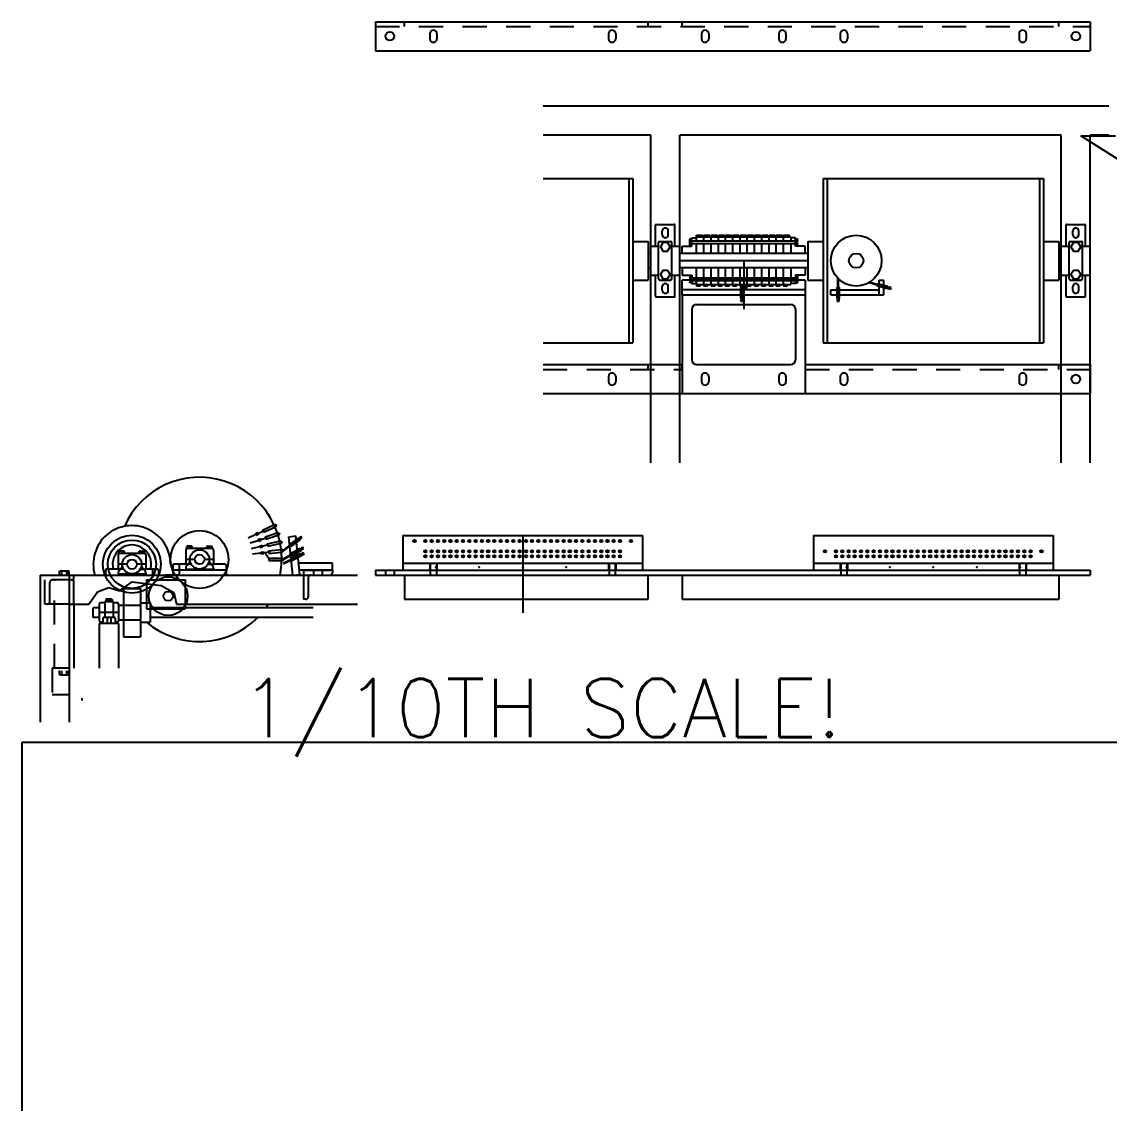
# Model space of a CAD drawing. Extents: x 0 to 33, y 0 to 24.7.
# Drawn here: x 0 to 5.61, y 19.14 to 24.72 of the extents above; entities that cross this region are included whole.
import ezdxf

# ---------------------------------------------------------------- set-up
doc = ezdxf.new("R2010")
doc.units = 0
doc.header["$MEASUREMENT"] = 0
for name, pattern in [('HIDDEN', [0.375, 0.25, -0.125]), ('HIDDEN2', [0.1875, 0.125, -0.0625]), ('PHANTOM2', [1.25, 0.625, -0.125, 0.125, -0.125, 0.125, -0.125])]:
    doc.linetypes.add(name, pattern=pattern)
doc.layers.get('0').update_dxf_attribs({"linetype": 'CONTINUOUS'})
doc.layers.get('DEFPOINTS').update_dxf_attribs({"linetype": 'CONTINUOUS'})
for name, color, linetype in [('BORDER', 5, 'CONTINUOUS'), ('DIM', 1, 'CONTINUOUS'), ('HATCH', 2, 'CONTINUOUS'), ('HIDDEN', 6, 'HIDDEN'), ('HIDDEN2', 6, 'HIDDEN2'), ('NFHIDDEN', 6, 'HIDDEN2'), ('NFSECTION', 6, 'PHANTOM2'), ('OBJECT', 3, 'CONTINUOUS'), ('TEXT', 1, 'CONTINUOUS')]:
    doc.layers.add(name, color=color, linetype=linetype)
doc.styles.add('SIMPLEX', font='SIMPLEX')
doc.dimstyles.get("Standard").update_dxf_attribs({"dimtxt": 0.1, "dimasz": 0.18, "dimexe": 0.18, "dimexo": 0.063, "dimgap": 0.1, "dimtad": 0, "dimtih": 1, "dimtoh": 1, "dimdec": 3, "dimzin": 0, "dimdsep": 46, "dimtxsty": 'SIMPLEX', "dimcen": 0.1, "dimclrd": 1, "dimclre": 1, "dimclrt": 1, "dimadec": 0, "dimazin": 0, "dimtfac": 0.8, "dimtdec": 3, "dimtofl": 0, "dimtmove": 2, "dimatfit": 3, "dimfxl": 1, "dimtolj": 1, "dimtzin": 0, "dimarcsym": 0})

# ---------------------------------------------------------------- blocks, each defined once
blk = doc.blocks.new('*D27')
at = {"color": 1, "linetype": 'ByBlock', "transparency": 16777216}
for p, q in [((6.7443, 24.3866), (5.4661, 25.1975)), ((5.4661, 25.1975), (5.6461, 25.1975)), ((6.9174, 24.1768), (6.9174, 24.3768)), ((6.8174, 24.2768), (7.0174, 24.2768))]:
    blk.add_line(p, q, dxfattribs=at)
blk.add_solid([(6.7604, 24.4119), (6.7282, 24.3612), (6.8963, 24.2901)], dxfattribs=at)
at = {"layer": 'DEFPOINTS', "color": 0, "linetype": 'ByBlock', "transparency": 16777216}
for p in [(6.8963, 24.2901), (6.9174, 24.2768)]:
    blk.add_point(p, dxfattribs=at)
at = {"color": 1, "linetype": 'ByBlock', "transparency": 16777216, "insert": (6.3033, 25.1975), "char_height": 0.1, "attachment_point": 5, "style": 'SIMPLEX'}
blk.add_mtext('\\A1;0.25 RAD, TYP', dxfattribs=at)

msp = doc.modelspace()

# ---------------------------------------------------------------- linework, layer by layer
at = {"layer": 'BORDER'}
for q in [(0, 0), (33, 21)]:
    msp.add_line((0, 21), q, dxfattribs=at)
at = {"layer": 'DIM'}
for p, q in [((4.0442, 23.3833), (3.4084, 23.3833)), ((3.4084, 23.3085), (3.4084, 23.3833)), ((4.0442, 23.3833), (4.0442, 23.3085)), ((4.4253, 23.3085), (4.4253, 23.3833)), ((4.4253, 23.3833), (4.4502, 23.3833)), ((4.4502, 23.3085), (4.4502, 23.3833)), ((4.0442, 23.3335), (3.4084, 23.3335)), ((3.4084, 23.3085), (4.0442, 23.3085)), ((4.176, 23.3335), (4.4253, 23.3335)), ((4.176, 23.3085), (4.176, 23.3335)), ((4.176, 23.3085), (4.4502, 23.3085)), ((1.2426, 22.0943), (1.3015, 22.1205)), ((1.3015, 22.1205), (1.302, 22.1194)), ((1.3017, 22.12), (1.3026, 22.118)), ((1.3121, 22.1222), (1.3021, 22.119)), ((1.3026, 22.118), (1.3054, 22.1116)), ((1.3149, 22.1159), (1.3059, 22.1106)), ((1.3119, 22.1227), (1.3151, 22.1154)), ((1.3121, 22.1222), (1.3149, 22.1159)), ((1.1683, 22.0544), (1.2086, 22.0723)), ((1.2069, 22.0763), (1.2205, 22.0823)), ((1.2069, 22.0763), (1.2103, 22.0684)), ((1.2103, 22.0684), (1.224, 22.0745)), ((1.2205, 22.0823), (1.224, 22.0745)), ((1.2223, 22.0784), (1.2537, 22.0924)), ((1.2426, 22.0943), (1.2477, 22.0829)), ((1.2477, 22.0829), (1.3065, 22.1091)), ((1.2567, 22.0595), (1.3179, 22.0794)), ((1.2567, 22.0595), (1.2605, 22.0477)), ((1.2605, 22.0477), (1.3218, 22.0676)), ((1.3054, 22.1116), (1.3063, 22.1097)), ((1.306, 22.1103), (1.3065, 22.1091)), ((1.3179, 22.0794), (1.3183, 22.0782)), ((1.3181, 22.0789), (1.3188, 22.0768)), ((1.3287, 22.08), (1.3184, 22.0778)), ((1.3188, 22.0768), (1.3209, 22.0702)), ((1.3209, 22.0702), (1.3216, 22.0681)), ((1.3308, 22.0734), (1.3213, 22.0692)), ((1.3214, 22.0688), (1.3218, 22.0676)), ((1.3285, 22.0805), (1.331, 22.0729)), ((1.3287, 22.08), (1.3308, 22.0734)), ((1.1786, 22.0276), (1.2205, 22.0412)), ((1.186, 21.9999), (1.2292, 22.009)), ((1.2192, 22.0453), (1.2334, 22.0499)), ((1.2192, 22.0453), (1.2219, 22.0372)), ((1.2219, 22.0372), (1.2361, 22.0418)), ((1.2283, 22.0132), (1.2429, 22.0163)), ((1.2283, 22.0132), (1.2301, 22.0048)), ((1.2301, 22.0048), (1.2447, 22.008)), ((1.2334, 22.0499), (1.2361, 22.0418)), ((1.2348, 22.0459), (1.2675, 22.0565)), ((1.2429, 22.0163), (1.2447, 22.008)), ((1.2438, 22.0122), (1.2775, 22.0193)), ((1.267, 22.0235), (1.33, 22.0369)), ((1.267, 22.0235), (1.2696, 22.0113)), ((1.2696, 22.0113), (1.3326, 22.0247)), ((1.33, 22.0369), (1.3303, 22.0356)), ((1.3301, 22.0363), (1.3306, 22.0342)), ((1.3407, 22.0363), (1.3304, 22.0352)), ((1.3306, 22.0342), (1.332, 22.0273)), ((1.332, 22.0273), (1.3325, 22.0252)), ((1.3422, 22.0295), (1.3323, 22.0263)), ((1.3323, 22.0259), (1.3326, 22.0247)), ((1.3406, 22.0368), (1.3423, 22.029)), ((1.3407, 22.0363), (1.3422, 22.0295)), ((1.1905, 21.9715), (1.2344, 21.9761)), ((1.2339, 21.9804), (1.2488, 21.982)), ((1.2339, 21.9804), (1.2348, 21.9719)), ((1.2348, 21.9719), (1.2497, 21.9734)), ((1.2488, 21.982), (1.2497, 21.9734)), ((1.2493, 21.9777), (1.2835, 21.9813)), ((1.2735, 21.9865), (1.3376, 21.9932)), ((1.2735, 21.9865), (1.2748, 21.9741)), ((1.2748, 21.9741), (1.3389, 21.9808)), ((1.2761, 21.9491), (1.2761, 21.9366)), ((1.2761, 21.9491), (1.3406, 21.9491)), ((1.3376, 21.9932), (1.3377, 21.992)), ((1.3376, 21.9926), (1.3379, 21.9905)), ((1.3482, 21.9916), (1.3378, 21.9916)), ((1.3379, 21.9905), (1.3386, 21.9836)), ((1.3386, 21.9836), (1.3388, 21.9814)), ((1.3489, 21.9847), (1.3387, 21.9825)), ((1.3388, 21.9821), (1.3389, 21.9808)), ((1.3406, 21.9491), (1.3406, 21.9478)), ((1.3406, 21.9485), (1.3406, 21.9463)), ((1.3481, 21.9921), (1.349, 21.9842)), ((1.3482, 21.9916), (1.3489, 21.9847)), ((1.3509, 21.9468), (1.3509, 21.9389)), ((0.6747, 21.893), (0.6747, 21.8618)), ((0.8118, 21.9179), (0.8118, 21.8618)), ((1.2761, 21.9366), (1.3406, 21.9366)), ((1.3406, 21.9463), (1.3406, 21.9394)), ((1.3406, 21.9394), (1.3406, 21.9372)), ((1.3406, 21.9379), (1.3406, 21.9366)), ((1.3509, 21.9463), (1.3509, 21.9394)), ((0.6435, 21.8369), (0.6435, 21.6873)), ((0.6435, 21.8369), (0.843, 21.8369)), ((0.843, 21.8369), (0.843, 21.6873)), ((1.4539, 21.8868), (1.4539, 21.7372)), ((1.4788, 21.8494), (1.4788, 21.7496)), ((1.5061, 21.8868), (1.5061, 21.8618)), ((1.5513, 21.8868), (1.5513, 21.8618)), ((1.6035, 21.8868), (1.6035, 21.8743)), ((0.6435, 21.6873), (0.843, 21.6873))]:
    msp.add_line(p, q, dxfattribs=at)
for centre, radius in [((0.5687, 21.9179), 0.1496), ((0.9178, 21.9428), 0.1496), ((0.7559, 21.7532), 0.0997), ((0.7559, 21.7532), 0.0249)]:
    msp.add_circle(centre, radius, dxfattribs=at)
at = {"layer": 'HATCH'}
for p, q in [((3.396, 23.4845), (4.0566, 23.4845)), ((3.7151, 23.3272), (3.7151, 23.3536)), ((3.7169, 23.3272), (3.7169, 23.3536)), ((3.7187, 23.3272), (3.7187, 23.3536)), ((3.7294, 23.3435), (3.7294, 23.3533)), ((3.7294, 23.3533), (3.7419, 23.3533)), ((3.7325, 23.3611), (3.7325, 23.3389)), ((3.7388, 23.3611), (3.7388, 23.3389)), ((3.7419, 23.3435), (3.7419, 23.3533)), ((4.2125, 23.3919), (4.2161, 23.3919)), ((4.2125, 23.3272), (4.2125, 23.3919)), ((4.2143, 23.3272), (4.2143, 23.3919)), ((4.2161, 23.3272), (4.2161, 23.3919)), ((4.3719, 23.3694), (4.3728, 23.3729)), ((4.4343, 23.3526), (4.3719, 23.3694)), ((4.4348, 23.3544), (4.3723, 23.3711)), ((4.4353, 23.3561), (4.3728, 23.3729)), ((4.4163, 23.3575), (4.4151, 23.3532)), ((4.4693, 23.3387), (4.4151, 23.3532)), ((4.4159, 23.3562), (4.4742, 23.3406)), ((4.4163, 23.3575), (4.4172, 23.361)), ((4.4184, 23.3652), (4.4172, 23.361)), ((4.4175, 23.3622), (4.4758, 23.3466)), ((4.4725, 23.3507), (4.4184, 23.3652)), ((4.4725, 23.3507), (4.4717, 23.3477)), ((3.7107, 23.2898), (3.7107, 23.3459)), ((3.7151, 23.3459), (3.7107, 23.3459)), ((3.7138, 23.3459), (3.7138, 23.2856)), ((3.7151, 23.3459), (3.7187, 23.3459)), ((3.7232, 23.3459), (3.7187, 23.3459)), ((3.7201, 23.3459), (3.7201, 23.2856)), ((3.7232, 23.2898), (3.7232, 23.3459)), ((3.7325, 23.3435), (3.7294, 23.3435)), ((3.7304, 23.3357), (3.7409, 23.3357)), ((3.7402, 23.3357), (3.7311, 23.3357)), ((3.7419, 23.3435), (3.7388, 23.3435)), ((4.2125, 23.3459), (4.2081, 23.3459)), ((4.2081, 23.2898), (4.2081, 23.3459)), ((4.2112, 23.3459), (4.2112, 23.2856)), ((4.2125, 23.3459), (4.2161, 23.3459)), ((4.2206, 23.3459), (4.2161, 23.3459)), ((4.2175, 23.3459), (4.2175, 23.2856)), ((4.2206, 23.2898), (4.2206, 23.3459)), ((4.4701, 23.3417), (4.4693, 23.3387)), ((4.4759, 23.3401), (4.4775, 23.3462)), ((4.484, 23.3357), (4.4765, 23.3385)), ((4.4867, 23.3459), (4.4788, 23.3473)), ((4.484, 23.3357), (4.4867, 23.3459)), ((3.7138, 23.2898), (3.7107, 23.2898)), ((3.7117, 23.2749), (3.7124, 23.2829)), ((3.7117, 23.2749), (3.7222, 23.2749)), ((3.7138, 23.2839), (3.7201, 23.2839)), ((3.7232, 23.2898), (3.7201, 23.2898)), ((3.7222, 23.2749), (3.7215, 23.2829)), ((4.2112, 23.2898), (4.2081, 23.2898)), ((4.2091, 23.2749), (4.2098, 23.2829)), ((4.2091, 23.2749), (4.2196, 23.2749)), ((4.2112, 23.2839), (4.2175, 23.2839)), ((4.2206, 23.2898), (4.2175, 23.2898)), ((4.2196, 23.2749), (4.2189, 23.2829)), ((1.4401, 22.0612), (1.4341, 22.0559)), ((1.4463, 22.0526), (1.4401, 22.0612)), ((1.3998, 22.0276), (1.3475, 21.9896)), ((1.4009, 22.0261), (1.3486, 21.9881)), ((1.4019, 22.0247), (1.3496, 21.9867)), ((1.4275, 22.0532), (1.3821, 22.0202)), ((1.3821, 22.0202), (1.3847, 22.0166)), ((1.3839, 22.0177), (1.4327, 22.0531)), ((1.3868, 22.0137), (1.3894, 22.0101)), ((1.3876, 22.0126), (1.4364, 22.0481)), ((1.4348, 22.0431), (1.389, 22.0098)), ((1.4275, 22.0532), (1.4293, 22.0506)), ((1.433, 22.0456), (1.4348, 22.0431)), ((1.4378, 22.0491), (1.4341, 22.0542)), ((1.4463, 22.0526), (1.4395, 22.0485)), ((1.4496, 22.0059), (1.4431, 22.0013)), ((1.4549, 21.9968), (1.4496, 22.0059)), ((1.4071, 21.9511), (1.3495, 21.9218)), ((1.406, 21.9767), (1.35, 21.9444)), ((1.408, 21.9495), (1.3503, 21.9202)), ((1.4069, 21.9752), (1.3509, 21.9428)), ((1.4088, 21.9479), (1.3512, 21.9186)), ((1.4078, 21.9736), (1.3518, 21.9413)), ((1.4362, 21.9993), (1.3876, 21.9712)), ((1.3876, 21.9712), (1.3899, 21.9674)), ((1.4385, 21.9721), (1.3885, 21.9466)), ((1.3892, 21.9685), (1.4415, 21.9987)), ((1.3899, 21.9438), (1.4437, 21.9712)), ((1.3916, 21.9643), (1.3939, 21.9604)), ((1.3923, 21.9631), (1.4446, 21.9933)), ((1.3927, 21.9383), (1.4465, 21.9657)), ((1.4424, 21.9885), (1.3934, 21.9602)), ((1.4441, 21.961), (1.3937, 21.9353)), ((1.4362, 21.9993), (1.4378, 21.9966)), ((1.4385, 21.9721), (1.4399, 21.9693)), ((1.4409, 21.9912), (1.4424, 21.9885)), ((1.4427, 21.9637), (1.4441, 21.961)), ((1.4461, 21.9942), (1.443, 21.9996)), ((1.448, 21.9665), (1.4452, 21.972)), ((1.4522, 21.978), (1.4454, 21.9738)), ((1.4549, 21.9968), (1.4476, 21.9934)), ((1.457, 21.9686), (1.4496, 21.9656)), ((1.457, 21.9686), (1.4522, 21.978)), ((1.3518, 21.9413), (1.35, 21.9444)), ((1.3885, 21.9466), (1.3905, 21.9426)), ((1.3921, 21.9395), (1.3941, 21.9355)), ((0.5251, 21.7933), (0.6123, 21.7933)), ((0.5251, 21.7933), (0.5251, 21.5439)), ((0.6123, 21.7933), (0.6123, 21.5439)), ((0.5002, 21.706), (0.6123, 21.706)), ((0.6123, 21.7185), (0.6622, 21.7185)), ((0.6622, 21.7185), (0.6622, 21.6187)), ((0.5002, 21.6312), (0.6123, 21.6312)), ((0.6123, 21.6187), (0.6622, 21.6187)), ((0.5251, 21.5439), (0.6123, 21.5439))]:
    msp.add_line(p, q, dxfattribs=at)
msp.add_circle((0.5687, 21.9179), 0.1247, dxfattribs=at)
for centre, radius, start, end in [((3.7349, 23.3359), 0.00386, 128.0703, 182.4766), ((3.7364, 23.3359), 0.00386, 357.5234, 51.9297), ((4.4778, 23.3421), 0.00386, 203.0703, 249.965), ((4.4782, 23.3435), 0.00386, 80.035, 126.9297), ((3.7162, 23.2826), 0.00386, 128.0703, 174.965), ((3.7177, 23.2826), 0.00386, 5.035, 51.9297), ((4.2136, 23.2826), 0.00386, 128.0703, 174.965), ((4.2151, 23.2826), 0.00386, 5.035, 51.9297), ((0.5687, 21.9179), 0.0997, 345.5225, 194.4775), ((1.4366, 22.053), 0.00386, 131.035, 177.9297), ((1.4375, 22.0518), 0.00386, 254.0703, 300.965), ((1.4453, 21.9982), 0.00386, 125.035, 171.9297), ((1.4474, 21.9705), 0.00386, 122.035, 168.9297), ((1.446, 21.9969), 0.00386, 248.0703, 294.965), ((1.4481, 21.9692), 0.00386, 245.0703, 291.965)]:
    msp.add_arc(centre, radius, start, end, dxfattribs=at)
for p in [(2.1369, 21.9023), (2.3613, 21.9023), (2.5857, 21.9023), (2.8101, 21.9023), (3.0344, 21.9023), (4.2561, 21.9023), (4.4805, 21.9023), (4.7048, 21.9023), (4.9292, 21.9023), (5.1536, 21.9023)]:
    msp.add_point(p, dxfattribs=at)
at = {"layer": 'HIDDEN'}
for p, q in [((3.7263, 23.4845), (3.7263, 23.1585)), ((0.4409, 21.6437), (0.4409, 21.6125)), ((0.4596, 21.6437), (0.4596, 21.6125))]:
    msp.add_line(p, q, dxfattribs=at)
msp.add_arc((0.1573, 21.8244), 0.0125, 90, 180, dxfattribs=at)
at = {"layer": 'HIDDEN2'}
for p, q in [((1.9749, 24.6924), (1.9749, 24.7174)), ((3.2339, 24.6924), (3.2339, 24.7174)), ((3.4084, 24.6924), (3.4084, 24.7174)), ((5.3531, 24.6924), (5.3531, 24.7174)), ((1.8253, 24.6924), (5.5151, 24.6924)), ((2.6909, 22.9234), (3.4084, 22.9234)), ((3.2339, 22.9234), (3.2339, 22.9483)), ((3.4084, 22.9234), (3.4084, 22.9483)), ((4.0442, 22.9234), (5.5151, 22.9234)), ((5.3531, 22.9234), (5.3531, 22.9483)), ((2.1058, 21.9242), (2.1058, 21.8868)), ((2.1087, 21.9242), (2.1087, 21.8618)), ((2.1402, 21.9242), (2.1402, 21.8618)), ((2.1432, 21.9242), (2.1432, 21.8868)), ((3.0282, 21.9242), (3.0282, 21.8868)), ((3.0312, 21.9242), (3.0312, 21.8618)), ((3.0627, 21.9242), (3.0627, 21.8618)), ((3.0656, 21.9242), (3.0656, 21.8868)), ((4.2249, 21.9242), (4.2249, 21.8868)), ((4.2279, 21.9242), (4.2279, 21.8618)), ((4.2594, 21.9242), (4.2594, 21.8618)), ((4.2623, 21.9242), (4.2623, 21.8868)), ((5.1474, 21.9242), (5.1474, 21.8868)), ((5.1503, 21.9242), (5.1503, 21.8618)), ((5.1818, 21.9242), (5.1818, 21.8618)), ((5.1848, 21.9242), (5.1848, 21.8868)), ((0.3094, 21.227), (0.3094, 21.2139))]:
    msp.add_line(p, q, dxfattribs=at)
at = {"layer": 'NFHIDDEN'}
for p, q in [((0.12, 21.7122), (0.12, 21.8618)), ((0.2571, 21.8369), (0.1573, 21.8369)), ((0.1698, 21.3816), (0.1698, 21.8369)), ((0.2695, 21.8494), (0.2695, 21.8618)), ((0.2695, 21.7122), (0.2695, 21.8369)), ((1.8775, 21.8868), (1.8775, 21.8618)), ((1.8775, 21.8868), (1.8775, 21.8618)), ((1.9227, 21.8868), (1.9227, 21.8618)), ((1.9227, 21.8868), (1.9227, 21.8618)), ((0.1449, 21.7247), (0.1449, 21.8244)), ((0.2446, 21.7122), (0.12, 21.7122)), ((0.1573, 21.3816), (0.1573, 21.2444)), ((0.2446, 21.3816), (0.1573, 21.3816)), ((0.1945, 21.3672), (0.1974, 21.3698)), ((0.1945, 21.3505), (0.1945, 21.3672)), ((0.1945, 21.3505), (0.1974, 21.3479)), ((0.1974, 21.3479), (0.2419, 21.3479)), ((0.2071, 21.3505), (0.2042, 21.3479)), ((0.2071, 21.3505), (0.2071, 21.3672)), ((0.2071, 21.3505), (0.2071, 21.3672)), ((0.2071, 21.3505), (0.21, 21.3479)), ((0.2323, 21.3505), (0.2294, 21.3479)), ((0.2323, 21.3505), (0.2323, 21.3672)), ((0.2323, 21.3672), (0.2323, 21.3505)), ((0.2323, 21.3505), (0.2323, 21.3672)), ((0.2323, 21.3505), (0.2352, 21.3479)), ((0.2449, 21.3672), (0.2419, 21.3698)), ((0.2449, 21.3505), (0.2419, 21.3479)), ((0.2449, 21.3505), (0.2449, 21.3672)), ((0.2446, 21.2444), (0.1573, 21.2444))]:
    msp.add_line(p, q, dxfattribs=at)
for centre in [(0.2571, 21.8494), (0.1324, 21.7247)]:
    msp.add_arc(centre, 0.0125, 270, 0, dxfattribs=at)
at = {"layer": 'OBJECT'}
for p, q in [((1.8253, 24.7174), (5.5151, 24.7174)), ((1.8253, 24.7174), (1.8253, 24.5678)), ((5.5151, 24.7174), (5.5151, 24.5678)), ((2.1058, 24.655), (2.1058, 24.6301)), ((2.1432, 24.655), (2.1432, 24.6301)), ((3.0282, 24.655), (3.0282, 24.6301)), ((3.0656, 24.655), (3.0656, 24.6301)), ((3.5081, 24.655), (3.5081, 24.6301)), ((3.5455, 24.655), (3.5455, 24.6301)), ((3.907, 24.655), (3.907, 24.6301)), ((3.9444, 24.655), (3.9444, 24.6301)), ((4.2249, 24.655), (4.2249, 24.6301)), ((4.2623, 24.655), (4.2623, 24.6301)), ((5.1474, 24.655), (5.1474, 24.6301)), ((5.1848, 24.655), (5.1848, 24.6301)), ((1.8253, 24.5678), (5.5151, 24.5678)), ((5.6102, 24.2823), (2.6909, 24.2823)), ((3.2464, 24.1327), (2.6909, 24.1327)), ((3.2464, 22.4409), (3.2464, 24.1327)), ((3.396, 22.4409), (3.396, 24.1327)), ((5.3655, 24.1327), (3.396, 24.1327)), ((5.3655, 22.4409), (5.3655, 24.1327)), ((5.6102, 24.1327), (5.5151, 24.1327)), ((5.5151, 22.4409), (5.5151, 24.1327)), ((2.6909, 23.9083), (3.1541, 23.9083)), ((3.1342, 23.9083), (3.1342, 23.0606)), ((3.1541, 23.9083), (3.1541, 23.0606)), ((4.1364, 23.9083), (5.2733, 23.9083)), ((4.1364, 23.9083), (4.1364, 23.0606)), ((4.1564, 23.9083), (4.1564, 23.0606)), ((5.2533, 23.9083), (5.2533, 23.0606)), ((5.2733, 23.9083), (5.2733, 23.0606)), ((3.2713, 23.5593), (3.2713, 23.6685)), ((3.2743, 23.6715), (3.368, 23.6715)), ((3.3056, 23.6185), (3.3056, 23.6372)), ((3.3367, 23.6185), (3.3367, 23.6372)), ((3.371, 23.5593), (3.371, 23.6685)), ((5.3905, 23.5593), (5.3905, 23.6685)), ((5.3934, 23.6715), (5.4872, 23.6715)), ((5.4247, 23.6185), (5.4247, 23.6372)), ((5.4559, 23.6185), (5.4559, 23.6372)), ((5.4902, 23.5593), (5.4902, 23.6685)), ((3.1541, 23.5842), (3.2339, 23.5842)), ((3.2339, 23.5842), (3.2339, 23.3847)), ((3.2869, 23.391), (3.2869, 23.578)), ((3.2931, 23.5842), (3.3492, 23.5842)), ((3.3554, 23.391), (3.3554, 23.578)), ((3.4488, 23.598), (3.4478, 23.5959)), ((3.4478, 23.565), (3.4478, 23.5959)), ((3.4488, 23.5892), (3.4478, 23.5913)), ((3.4488, 23.5892), (3.4478, 23.5872)), ((3.4573, 23.598), (3.4488, 23.598)), ((3.4488, 23.5892), (3.4573, 23.5892)), ((3.4573, 23.598), (3.4583, 23.5959)), ((3.4573, 23.5892), (3.4583, 23.5913)), ((3.4573, 23.5892), (3.4583, 23.5872)), ((3.4583, 23.6016), (3.4832, 23.6016)), ((3.4583, 23.5593), (3.4583, 23.6016)), ((3.4583, 23.5873), (4.0068, 23.5873)), ((3.4832, 23.6154), (3.5144, 23.6154)), ((3.4832, 23.6079), (3.4832, 23.6154)), ((3.4832, 23.6079), (3.8946, 23.6079)), ((3.4832, 23.5873), (3.4832, 23.6079)), ((3.4832, 23.5873), (3.4832, 23.6016)), ((3.5144, 23.6079), (3.5144, 23.6154)), ((3.5206, 23.6079), (3.5206, 23.6154)), ((3.5206, 23.6154), (3.5518, 23.6154)), ((3.5206, 23.5873), (3.5206, 23.6079)), ((3.5206, 23.6079), (3.9694, 23.6079)), ((3.5518, 23.6079), (3.5518, 23.6154)), ((3.558, 23.6154), (3.5892, 23.6154)), ((3.558, 23.6079), (3.558, 23.6154)), ((3.558, 23.5873), (3.558, 23.6079)), ((3.5892, 23.6079), (3.5892, 23.6154)), ((3.5954, 23.6154), (3.6266, 23.6154)), ((3.5954, 23.6079), (3.5954, 23.6154)), ((3.5954, 23.5873), (3.5954, 23.6079)), ((3.6266, 23.6079), (3.6266, 23.6154)), ((3.6328, 23.6154), (3.664, 23.6154)), ((3.6328, 23.6079), (3.6328, 23.6154)), ((3.6328, 23.5873), (3.6328, 23.6079)), ((3.664, 23.6079), (3.664, 23.6154)), ((3.6702, 23.6154), (3.7014, 23.6154)), ((3.6702, 23.6079), (3.6702, 23.6154)), ((3.6702, 23.5873), (3.6702, 23.6079)), ((3.7014, 23.6079), (3.7014, 23.6154)), ((3.7076, 23.6154), (3.7388, 23.6154)), ((3.7076, 23.6079), (3.7076, 23.6154)), ((3.7076, 23.5873), (3.7076, 23.6079)), ((3.7388, 23.6079), (3.7388, 23.6154)), ((3.745, 23.6154), (3.7762, 23.6154)), ((3.745, 23.6079), (3.745, 23.6154)), ((3.745, 23.5873), (3.745, 23.6079)), ((3.7762, 23.6079), (3.7762, 23.6154)), ((3.7824, 23.6154), (3.8136, 23.6154)), ((3.7824, 23.6079), (3.7824, 23.6154)), ((3.7824, 23.5873), (3.7824, 23.6079)), ((3.8136, 23.6079), (3.8136, 23.6154)), ((3.8198, 23.6154), (3.8509, 23.6154)), ((3.8198, 23.6079), (3.8198, 23.6154)), ((3.8198, 23.5873), (3.8198, 23.6079)), ((3.8509, 23.6079), (3.8509, 23.6154)), ((3.8572, 23.6154), (3.8883, 23.6154)), ((3.8572, 23.6079), (3.8572, 23.6154)), ((3.8572, 23.5873), (3.8572, 23.6079)), ((3.8883, 23.6079), (3.8883, 23.6154)), ((3.8946, 23.6154), (3.9257, 23.6154)), ((3.8946, 23.6079), (3.8946, 23.6154)), ((3.8946, 23.5873), (3.8946, 23.6079)), ((3.9257, 23.6079), (3.9257, 23.6154)), ((3.932, 23.6154), (3.9631, 23.6154)), ((3.932, 23.6079), (3.932, 23.6154)), ((3.932, 23.5873), (3.932, 23.6079)), ((3.9631, 23.6079), (3.9631, 23.6154)), ((3.9694, 23.6079), (3.9694, 23.5873)), ((3.9943, 23.6016), (3.9694, 23.6016)), ((3.9943, 23.5593), (3.9943, 23.6016)), ((3.9953, 23.598), (3.9943, 23.5959)), ((3.9953, 23.5892), (3.9943, 23.5913)), ((3.9953, 23.5892), (3.9943, 23.5872)), ((3.9953, 23.598), (4.0038, 23.598)), ((4.0038, 23.5892), (3.9953, 23.5892)), ((4.0038, 23.598), (4.0048, 23.5959)), ((4.0038, 23.5892), (4.0048, 23.5913)), ((4.0038, 23.5892), (4.0048, 23.5872)), ((4.0048, 23.565), (4.0048, 23.5959)), ((4.0566, 23.5842), (4.1364, 23.5842)), ((4.0566, 23.5842), (4.0566, 23.3847)), ((5.2733, 23.5842), (5.3531, 23.5842)), ((5.3531, 23.5842), (5.3531, 23.3847)), ((5.406, 23.391), (5.406, 23.578)), ((5.4123, 23.5842), (5.4684, 23.5842)), ((5.4746, 23.391), (5.4746, 23.578)), ((3.2464, 23.5219), (3.2339, 23.5219)), ((3.2464, 23.4127), (3.2464, 23.5563)), ((3.2494, 23.5593), (3.2869, 23.5593)), ((3.3554, 23.5593), (3.393, 23.5593)), ((3.396, 23.4127), (3.396, 23.5563)), ((4.0566, 23.5219), (3.396, 23.5219)), ((3.4084, 23.5219), (3.4084, 23.5593)), ((3.4084, 23.5593), (3.4583, 23.5593)), ((3.4488, 23.5717), (3.4478, 23.5738)), ((3.4488, 23.5717), (3.4478, 23.5696)), ((3.4488, 23.5629), (3.4478, 23.565)), ((3.4488, 23.5717), (3.4573, 23.5717)), ((3.4573, 23.5629), (3.4488, 23.5629)), ((3.4573, 23.5717), (3.4583, 23.5738)), ((3.4573, 23.5717), (3.4583, 23.5696)), ((3.4573, 23.5629), (3.4583, 23.565)), ((3.4583, 23.5736), (4.0068, 23.5736)), ((3.4832, 23.5219), (3.4832, 23.5736)), ((3.4832, 23.5219), (3.4832, 23.5736)), ((3.5206, 23.5219), (3.5206, 23.5736)), ((3.558, 23.5219), (3.558, 23.5736)), ((3.5954, 23.5219), (3.5954, 23.5736)), ((3.6328, 23.5219), (3.6328, 23.5736)), ((3.6702, 23.5219), (3.6702, 23.5736)), ((3.7076, 23.5219), (3.7076, 23.5736)), ((3.745, 23.5219), (3.745, 23.5736)), ((3.7824, 23.5219), (3.7824, 23.5736)), ((3.8198, 23.5219), (3.8198, 23.5736)), ((3.8572, 23.5219), (3.8572, 23.5736)), ((3.8946, 23.5219), (3.8946, 23.5736)), ((3.932, 23.5219), (3.932, 23.5736)), ((3.9694, 23.5736), (3.9694, 23.5219)), ((3.9953, 23.5717), (3.9943, 23.5738)), ((3.9953, 23.5717), (3.9943, 23.5696)), ((3.9953, 23.5629), (3.9943, 23.565)), ((4.0442, 23.5593), (3.9943, 23.5593)), ((4.0038, 23.5717), (3.9953, 23.5717)), ((3.9953, 23.5629), (4.0038, 23.5629)), ((4.0038, 23.5717), (4.0048, 23.5738)), ((4.0038, 23.5717), (4.0048, 23.5696)), ((4.0038, 23.5629), (4.0048, 23.565)), ((4.0442, 23.5219), (4.0442, 23.5593)), ((5.3655, 23.5219), (5.3531, 23.5219)), ((5.3655, 23.4127), (5.3655, 23.5563)), ((5.3685, 23.5593), (5.406, 23.5593)), ((5.4746, 23.5593), (5.5121, 23.5593)), ((5.5151, 23.4127), (5.5151, 23.5563)), ((3.2464, 23.4471), (3.2339, 23.4471)), ((3.2494, 23.4097), (3.2869, 23.4097)), ((3.2713, 23.3005), (3.2713, 23.4097)), ((3.3554, 23.4097), (3.393, 23.4097)), ((3.371, 23.3005), (3.371, 23.4097)), ((4.0566, 23.4471), (3.396, 23.4471)), ((3.4084, 23.4471), (3.4084, 23.4097)), ((3.4084, 23.4097), (3.4583, 23.4097)), ((3.4583, 23.4097), (3.4583, 23.3673)), ((3.4832, 23.3954), (3.4832, 23.4471)), ((3.4832, 23.3954), (3.4832, 23.4471)), ((3.5206, 23.3954), (3.5206, 23.4471)), ((3.558, 23.3954), (3.558, 23.4471)), ((3.5954, 23.3954), (3.5954, 23.4471)), ((3.6328, 23.3954), (3.6328, 23.4471)), ((3.6702, 23.3954), (3.6702, 23.4471)), ((3.7076, 23.3954), (3.7076, 23.4471)), ((3.745, 23.3954), (3.745, 23.4471)), ((3.7824, 23.3954), (3.7824, 23.4471)), ((3.8198, 23.3954), (3.8198, 23.4471)), ((3.8572, 23.3954), (3.8572, 23.4471)), ((3.8946, 23.3954), (3.8946, 23.4471)), ((3.932, 23.3954), (3.932, 23.4471)), ((3.9694, 23.4471), (3.9694, 23.3954)), ((3.9943, 23.4097), (3.9943, 23.3673)), ((4.0442, 23.4097), (3.9943, 23.4097)), ((4.0442, 23.4471), (4.0442, 23.4097)), ((5.3655, 23.4471), (5.3531, 23.4471)), ((5.3685, 23.4097), (5.406, 23.4097)), ((5.3905, 23.3005), (5.3905, 23.4097)), ((5.4746, 23.4097), (5.5121, 23.4097)), ((5.4902, 23.3005), (5.4902, 23.4097)), ((3.1541, 23.3847), (3.2339, 23.3847)), ((3.2931, 23.3847), (3.3492, 23.3847)), ((3.3056, 23.3318), (3.3056, 23.3505)), ((3.3367, 23.3318), (3.3367, 23.3505)), ((3.4488, 23.406), (3.4478, 23.404)), ((3.4478, 23.404), (3.4478, 23.373)), ((3.4488, 23.3973), (3.4478, 23.3993)), ((3.4488, 23.3973), (3.4478, 23.3952)), ((3.4488, 23.3797), (3.4478, 23.3818)), ((3.4488, 23.3797), (3.4478, 23.3776)), ((3.4488, 23.3709), (3.4478, 23.373)), ((3.4573, 23.406), (3.4488, 23.406)), ((3.4488, 23.3973), (3.4573, 23.3973)), ((3.4488, 23.3797), (3.4573, 23.3797)), ((3.4573, 23.3709), (3.4488, 23.3709)), ((3.4573, 23.406), (3.4583, 23.404)), ((3.4573, 23.3973), (3.4583, 23.3993)), ((3.4573, 23.3973), (3.4583, 23.3952)), ((3.4573, 23.3797), (3.4583, 23.3818)), ((3.4573, 23.3797), (3.4583, 23.3776)), ((3.4573, 23.3709), (3.4583, 23.373)), ((3.4583, 23.3954), (4.0068, 23.3954)), ((3.4583, 23.3816), (4.0068, 23.3816)), ((3.4583, 23.3673), (3.4832, 23.3673)), ((3.4832, 23.3673), (3.4832, 23.3816)), ((3.4832, 23.3611), (3.4832, 23.3816)), ((3.4832, 23.3611), (3.8946, 23.3611)), ((3.4832, 23.3611), (3.4832, 23.3536)), ((3.5019, 23.3536), (3.4832, 23.3536)), ((3.5019, 23.3536), (3.5019, 23.3611)), ((3.5206, 23.3611), (3.5206, 23.3816)), ((3.5206, 23.3611), (3.5206, 23.3536)), ((3.5206, 23.3611), (3.9694, 23.3611)), ((3.5393, 23.3536), (3.5206, 23.3536)), ((3.5393, 23.3536), (3.5393, 23.3611)), ((3.558, 23.3611), (3.558, 23.3816)), ((3.558, 23.3611), (3.558, 23.3536)), ((3.5767, 23.3536), (3.558, 23.3536)), ((3.5767, 23.3536), (3.5767, 23.3611)), ((3.5954, 23.3611), (3.5954, 23.3816)), ((3.5954, 23.3611), (3.5954, 23.3536)), ((3.6141, 23.3536), (3.5954, 23.3536)), ((3.6141, 23.3536), (3.6141, 23.3611)), ((3.6328, 23.3611), (3.6328, 23.3816)), ((3.6328, 23.3611), (3.6328, 23.3536)), ((3.6515, 23.3536), (3.6328, 23.3536)), ((3.6515, 23.3536), (3.6515, 23.3611)), ((3.6702, 23.3611), (3.6702, 23.3816)), ((3.6702, 23.3611), (3.6702, 23.3536)), ((3.6889, 23.3536), (3.6702, 23.3536)), ((3.6889, 23.3536), (3.6889, 23.3611)), ((3.7076, 23.3611), (3.7076, 23.3816)), ((3.7076, 23.3611), (3.7076, 23.3536)), ((3.7263, 23.3536), (3.7076, 23.3536)), ((3.7263, 23.3536), (3.7263, 23.3611)), ((3.745, 23.3611), (3.745, 23.3816)), ((3.745, 23.3611), (3.745, 23.3536)), ((3.7637, 23.3536), (3.745, 23.3536)), ((3.7637, 23.3536), (3.7637, 23.3611)), ((3.7824, 23.3611), (3.7824, 23.3816)), ((3.7824, 23.3611), (3.7824, 23.3536)), ((3.8011, 23.3536), (3.7824, 23.3536)), ((3.8011, 23.3536), (3.8011, 23.3611)), ((3.8198, 23.3611), (3.8198, 23.3816)), ((3.8198, 23.3611), (3.8198, 23.3536)), ((3.8385, 23.3536), (3.8198, 23.3536)), ((3.8385, 23.3536), (3.8385, 23.3611)), ((3.8572, 23.3611), (3.8572, 23.3816)), ((3.8572, 23.3611), (3.8572, 23.3536)), ((3.8759, 23.3536), (3.8572, 23.3536)), ((3.8759, 23.3536), (3.8759, 23.3611)), ((3.8946, 23.3611), (3.8946, 23.3816)), ((3.8946, 23.3611), (3.8946, 23.3536)), ((3.9133, 23.3536), (3.8946, 23.3536)), ((3.9133, 23.3536), (3.9133, 23.3611)), ((3.932, 23.3611), (3.932, 23.3816)), ((3.932, 23.3611), (3.932, 23.3536)), ((3.9507, 23.3536), (3.932, 23.3536)), ((3.9507, 23.3536), (3.9507, 23.3611)), ((3.9694, 23.3816), (3.9694, 23.3611)), ((3.9943, 23.3673), (3.9694, 23.3673)), ((3.9953, 23.406), (3.9943, 23.404)), ((3.9953, 23.3973), (3.9943, 23.3993)), ((3.9953, 23.3973), (3.9943, 23.3952)), ((3.9953, 23.3797), (3.9943, 23.3818)), ((3.9953, 23.3797), (3.9943, 23.3776)), ((3.9953, 23.3709), (3.9943, 23.373)), ((3.9953, 23.406), (4.0038, 23.406)), ((4.0038, 23.3973), (3.9953, 23.3973)), ((4.0038, 23.3797), (3.9953, 23.3797)), ((3.9953, 23.3709), (4.0038, 23.3709)), ((4.0038, 23.406), (4.0048, 23.404)), ((4.0038, 23.3973), (4.0048, 23.3993)), ((4.0038, 23.3973), (4.0048, 23.3952)), ((4.0038, 23.3797), (4.0048, 23.3818)), ((4.0038, 23.3797), (4.0048, 23.3776)), ((4.0038, 23.3709), (4.0048, 23.373)), ((4.0048, 23.404), (4.0048, 23.373)), ((4.0566, 23.3847), (4.1364, 23.3847)), ((5.2733, 23.3847), (5.3531, 23.3847)), ((5.4123, 23.3847), (5.4684, 23.3847)), ((5.4247, 23.3318), (5.4247, 23.3505)), ((5.4559, 23.3318), (5.4559, 23.3505)), ((3.2743, 23.2975), (3.368, 23.2975)), ((3.4084, 23.3085), (3.4084, 22.7988)), ((4.0442, 23.3085), (4.0442, 22.7988)), ((5.3934, 23.2975), (5.4872, 23.2975)), ((3.4832, 23.2587), (3.9694, 23.2587)), ((3.4583, 23.2338), (3.4583, 22.9733)), ((3.9943, 23.2338), (3.9943, 22.9733)), ((2.6909, 23.0606), (3.1541, 23.0606)), ((4.1364, 23.0606), (5.2733, 23.0606)), ((2.6909, 22.9483), (3.4084, 22.9483)), ((3.4832, 22.9483), (3.9694, 22.9483)), ((4.0442, 22.9483), (5.5151, 22.9483)), ((5.5151, 22.9483), (5.5151, 22.7988)), ((3.0282, 22.886), (3.0282, 22.8611)), ((3.0656, 22.886), (3.0656, 22.8611)), ((3.5081, 22.886), (3.5081, 22.8611)), ((3.5455, 22.886), (3.5455, 22.8611)), ((3.907, 22.886), (3.907, 22.8611)), ((3.9444, 22.886), (3.9444, 22.8611)), ((4.2249, 22.886), (4.2249, 22.8611)), ((4.2623, 22.886), (4.2623, 22.8611)), ((5.1474, 22.886), (5.1474, 22.8611)), ((5.1848, 22.886), (5.1848, 22.8611)), ((2.6909, 22.7988), (5.5151, 22.7988)), ((1.3779, 22.0602), (1.4151, 22.0641)), ((1.3987, 21.8618), (1.3779, 22.0602)), ((1.4359, 21.8657), (1.4151, 22.0641)), ((1.9674, 22.0666), (3.204, 22.0666)), ((1.9674, 22.0666), (1.9674, 21.8868)), ((3.204, 22.0666), (3.204, 21.8868)), ((4.0865, 22.0666), (5.3231, 22.0666)), ((4.0865, 22.0666), (4.0865, 21.8868)), ((5.3231, 22.0666), (5.3231, 21.8868)), ((0.8557, 22.0111), (0.8521, 22.01)), ((0.8521, 21.9989), (0.8521, 22.01)), ((0.8765, 22.0111), (0.8557, 22.0111)), ((0.8625, 22.0111), (0.8661, 22.01)), ((0.8697, 22.0111), (0.8661, 22.01)), ((0.8661, 22.01), (0.8661, 21.9989)), ((0.8765, 22.0111), (0.8801, 22.01)), ((0.8801, 21.9989), (0.8801, 22.01)), ((0.959, 22.0111), (0.9554, 22.01)), ((0.9554, 21.9989), (0.9554, 22.01)), ((0.959, 22.0111), (0.9798, 22.0111)), ((0.9658, 22.0111), (0.9694, 22.01)), ((0.9731, 22.0111), (0.9694, 22.01)), ((0.9694, 22.01), (0.9694, 21.9989)), ((0.9798, 22.0111), (0.9834, 22.01)), ((0.9834, 21.9989), (0.9834, 22.01)), ((0.497, 21.968), (0.497, 21.899)), ((0.5067, 21.9862), (0.503, 21.9851)), ((0.503, 21.974), (0.503, 21.9851)), ((0.6344, 21.974), (0.503, 21.974)), ((0.5274, 21.9862), (0.5067, 21.9862)), ((0.5134, 21.9862), (0.517, 21.9851)), ((0.5207, 21.9862), (0.517, 21.9851)), ((0.517, 21.9851), (0.517, 21.974)), ((0.5274, 21.9862), (0.5311, 21.9851)), ((0.5311, 21.974), (0.5311, 21.9851)), ((0.61, 21.9862), (0.6064, 21.9851)), ((0.6064, 21.974), (0.6064, 21.9851)), ((0.61, 21.9862), (0.6308, 21.9862)), ((0.6168, 21.9862), (0.6204, 21.9851)), ((0.624, 21.9862), (0.6204, 21.9851)), ((0.6204, 21.9851), (0.6204, 21.974)), ((0.6308, 21.9862), (0.6344, 21.9851)), ((0.6344, 21.974), (0.6344, 21.9851)), ((0.6404, 21.968), (0.6404, 21.899)), ((0.8461, 21.993), (0.8461, 21.9239)), ((0.9834, 21.9989), (0.8521, 21.9989)), ((0.9894, 21.993), (0.9894, 21.9239)), ((1.2794, 21.9428), (1.2535, 21.9781)), ((0.4911, 21.893), (0.4376, 21.893)), ((0.5012, 21.893), (0.4376, 21.893)), ((0.5255, 21.893), (0.4783, 21.893)), ((0.5438, 21.9179), (0.497, 21.9179)), ((0.6404, 21.9179), (0.5936, 21.9179)), ((0.6119, 21.893), (0.6464, 21.893)), ((0.6186, 21.9179), (0.6186, 21.9106)), ((0.6999, 21.893), (0.6362, 21.893)), ((0.7806, 21.9119), (0.7806, 21.8618)), ((0.8502, 21.9179), (0.7866, 21.9179)), ((0.8401, 21.9179), (0.7866, 21.9179)), ((0.8746, 21.9179), (0.8274, 21.9179)), ((0.8928, 21.9428), (0.8461, 21.9428)), ((0.8461, 21.898), (0.8461, 21.8868)), ((0.8521, 21.893), (0.9834, 21.893)), ((0.9894, 21.9428), (0.9427, 21.9428)), ((0.9609, 21.9179), (0.9954, 21.9179)), ((0.9676, 21.9428), (0.9676, 21.9356)), ((1.0489, 21.9179), (0.9853, 21.9179)), ((0.9894, 21.898), (0.9894, 21.8868)), ((1.0549, 21.9119), (1.0549, 21.8618)), ((1.6035, 21.9242), (1.4298, 21.9242)), ((1.6035, 21.8868), (1.6035, 21.9242)), ((1.9674, 21.9242), (3.204, 21.9242)), ((4.0865, 21.9242), (5.3231, 21.9242)), ((0.095, 21.8618), (1.7326, 21.8618)), ((0.095, 21.8618), (0.095, 21.103)), ((0.1945, 21.881), (0.1974, 21.8836)), ((0.1945, 21.8644), (0.1945, 21.881)), ((0.1945, 21.8644), (0.1974, 21.8618)), ((0.1974, 21.8836), (0.2419, 21.8836)), ((0.1974, 21.8618), (0.2419, 21.8618)), ((0.2071, 21.881), (0.2042, 21.8836)), ((0.2071, 21.8644), (0.2042, 21.8618)), ((0.2071, 21.8836), (0.2323, 21.8836)), ((0.2071, 21.881), (0.21, 21.8836)), ((0.2071, 21.8644), (0.2071, 21.881)), ((0.2071, 21.8644), (0.2071, 21.881)), ((0.2071, 21.8644), (0.21, 21.8618)), ((0.2323, 21.881), (0.2294, 21.8836)), ((0.2323, 21.8644), (0.2294, 21.8618)), ((0.2323, 21.881), (0.2352, 21.8836)), ((0.2323, 21.8644), (0.2323, 21.881)), ((0.2323, 21.881), (0.2323, 21.8644)), ((0.2323, 21.8644), (0.2323, 21.881)), ((0.2323, 21.8644), (0.2352, 21.8618)), ((0.2449, 21.881), (0.2419, 21.8836)), ((0.2449, 21.8644), (0.2419, 21.8618)), ((0.2446, 21.8618), (0.2446, 21.103)), ((0.2449, 21.8644), (0.2449, 21.881)), ((0.4316, 21.887), (0.4316, 21.8618)), ((0.497, 21.873), (0.497, 21.8618)), ((0.503, 21.8681), (0.6344, 21.8681)), ((0.6404, 21.873), (0.6404, 21.8618)), ((0.7058, 21.887), (0.7058, 21.8618)), ((0.7308, 21.8618), (0.818, 21.8618)), ((0.8068, 21.8618), (0.7414, 21.8618)), ((1.0549, 21.8868), (0.7806, 21.8868)), ((1.3987, 21.8618), (1.4359, 21.8657)), ((1.6035, 21.8868), (1.4337, 21.8868)), ((1.8253, 21.8868), (5.5151, 21.8868)), ((1.8253, 21.8868), (1.8253, 21.8618)), ((1.8253, 21.8618), (5.5151, 21.8618)), ((1.9749, 21.8618), (1.9749, 21.7372)), ((3.2339, 21.7372), (3.2339, 21.8618)), ((3.4084, 21.8618), (3.4084, 21.7372)), ((5.3531, 21.8618), (5.3531, 21.7372)), ((5.5151, 21.8868), (5.5151, 21.8618)), ((0.3904, 21.7755), (0.45, 21.7984)), ((0.45, 21.7984), (0.5037, 21.7805)), ((0.5037, 21.7805), (0.5703, 21.8272)), ((0.5703, 21.8272), (0.7194, 21.8083)), ((0.7194, 21.8083), (0.7841, 21.7715)), ((0.3467, 21.7122), (0.3904, 21.7755)), ((0.4691, 21.7247), (0.4315, 21.7247)), ((0.4377, 21.7369), (0.4341, 21.7358)), ((0.4341, 21.7358), (0.4341, 21.7247)), ((0.4629, 21.7369), (0.4377, 21.7369)), ((0.4396, 21.7369), (0.4433, 21.7358)), ((0.4469, 21.7369), (0.4433, 21.7358)), ((0.4433, 21.7358), (0.4433, 21.7247)), ((0.4503, 21.7358), (0.4503, 21.7247)), ((0.4537, 21.7369), (0.4573, 21.7358)), ((0.461, 21.7369), (0.4573, 21.7358)), ((0.4573, 21.7358), (0.4573, 21.7247)), ((0.4629, 21.7369), (0.4665, 21.7358)), ((0.4665, 21.7358), (0.4665, 21.7247)), ((0.7841, 21.7715), (0.798, 21.7122)), ((1.9749, 21.7372), (3.2339, 21.7372)), ((3.4084, 21.7372), (5.3531, 21.7372)), ((0.2446, 21.7122), (0.3467, 21.7122)), ((0.2695, 21.7122), (0.2695, 21.3816)), ((0.3693, 21.6437), (0.3693, 21.6935)), ((0.4004, 21.6935), (0.3693, 21.6935)), ((0.4004, 21.7125), (0.4004, 21.6247)), ((0.5002, 21.6686), (0.4004, 21.6686)), ((0.4255, 21.7185), (0.4064, 21.7185)), ((0.4285, 21.7217), (0.4285, 21.7215)), ((0.4285, 21.7215), (0.4285, 21.6467)), ((0.4721, 21.7217), (0.4721, 21.7215)), ((0.4721, 21.7215), (0.4721, 21.6467)), ((0.4942, 21.7185), (0.4751, 21.7185)), ((0.5002, 21.7125), (0.5002, 21.6247)), ((1.5038, 21.6935), (0.6622, 21.6935)), ((0.798, 21.7122), (1.7326, 21.7122)), ((0.4004, 21.6437), (0.3693, 21.6437)), ((0.4004, 21.6125), (0.4004, 21.3816)), ((0.5002, 21.6125), (0.4004, 21.6125)), ((0.4191, 21.6187), (0.4064, 21.6187)), ((0.4191, 21.6407), (0.4191, 21.6125)), ((0.4751, 21.6437), (0.4221, 21.6437)), ((0.4785, 21.6437), (0.4751, 21.6437)), ((0.4815, 21.6407), (0.4815, 21.6125)), ((0.4942, 21.6187), (0.4815, 21.6187)), ((0.5002, 21.6125), (0.5002, 21.3816)), ((1.5038, 21.6437), (0.6622, 21.6437))]:
    msp.add_line(p, q, dxfattribs=at)
for points in [[(3.3086, 23.578), (3.296, 23.5562), (3.3086, 23.5343), (3.3338, 23.5343), (3.3463, 23.5562), (3.3338, 23.578)], [(5.4277, 23.578), (5.4151, 23.5562), (5.4277, 23.5343), (5.4529, 23.5343), (5.4655, 23.5562), (5.4529, 23.578)], [(3.3086, 23.4346), (3.296, 23.4128), (3.3086, 23.391), (3.3338, 23.391), (3.3463, 23.4128), (3.3338, 23.4346)], [(5.4277, 23.4346), (5.4151, 23.4128), (5.4277, 23.391), (5.4529, 23.391), (5.4655, 23.4128), (5.4529, 23.4346)]]:
    msp.add_lwpolyline(points, close=True, dxfattribs=at)
for centre, radius in [((1.9001, 24.6426), 0.0226), ((5.4403, 24.6426), 0.0226), ((4.3069, 23.4845), 0.1309), ((4.3069, 23.4845), 0.0374), ((5.4403, 22.8736), 0.0226), ((2.0272, 22.0383), 0.00623), ((2.0833, 22.0383), 0.00623), ((2.1157, 22.0383), 0.00623), ((2.1481, 22.0383), 0.00623), ((2.1806, 22.0383), 0.00623), ((2.213, 22.0383), 0.00623), ((2.2454, 22.0383), 0.00623), ((2.2778, 22.0383), 0.00623), ((2.3102, 22.0383), 0.00623), ((2.3426, 22.0383), 0.00623), ((2.375, 22.0383), 0.00623), ((2.4074, 22.0383), 0.00623), ((2.4398, 22.0383), 0.00623), ((2.4722, 22.0383), 0.00623), ((2.5047, 22.0383), 0.00623), ((2.5371, 22.0383), 0.00623), ((2.5695, 22.0383), 0.00623), ((2.6019, 22.0383), 0.00623), ((2.6343, 22.0383), 0.00623), ((2.6667, 22.0383), 0.00623), ((2.6991, 22.0383), 0.00623), ((2.7315, 22.0383), 0.00623), ((2.7639, 22.0383), 0.00623), ((2.7964, 22.0383), 0.00623), ((2.8288, 22.0383), 0.00623), ((2.8612, 22.0383), 0.00623), ((2.8936, 22.0383), 0.00623), ((2.926, 22.0383), 0.00623), ((2.9584, 22.0383), 0.00623), ((2.9908, 22.0383), 0.00623), ((3.0232, 22.0383), 0.00623), ((3.0556, 22.0383), 0.00623), ((3.0881, 22.0383), 0.00623), ((3.1441, 22.0383), 0.00623), ((0.5687, 21.9179), 0.0499), ((0.9178, 21.9428), 0.0499), ((0.9178, 21.9428), 0.0249), ((2.0833, 21.9849), 0.00623), ((2.0833, 21.9589), 0.00623), ((2.1157, 21.9849), 0.00623), ((2.1157, 21.9589), 0.00623), ((2.1481, 21.9849), 0.00623), ((2.1481, 21.9589), 0.00623), ((2.1806, 21.9849), 0.00623), ((2.1806, 21.9589), 0.00623), ((2.213, 21.9849), 0.00623), ((2.213, 21.9589), 0.00623), ((2.2454, 21.9849), 0.00623), ((2.2454, 21.9589), 0.00623), ((2.2778, 21.9849), 0.00623), ((2.2778, 21.9589), 0.00623), ((2.3102, 21.9849), 0.00623), ((2.3102, 21.9589), 0.00623), ((2.3426, 21.9849), 0.00623), ((2.3426, 21.9589), 0.00623), ((2.375, 21.9849), 0.00623), ((2.375, 21.9589), 0.00623), ((2.4074, 21.9849), 0.00623), ((2.4074, 21.9589), 0.00623), ((2.4398, 21.9849), 0.00623), ((2.4398, 21.9589), 0.00623), ((2.4722, 21.9849), 0.00623), ((2.4722, 21.9589), 0.00623), ((2.5047, 21.9849), 0.00623), ((2.5047, 21.9589), 0.00623), ((2.5371, 21.9849), 0.00623), ((2.5371, 21.9589), 0.00623), ((2.5695, 21.9849), 0.00623), ((2.5695, 21.9589), 0.00623), ((2.6019, 21.9849), 0.00623), ((2.6019, 21.9589), 0.00623), ((2.6343, 21.9849), 0.00623), ((2.6343, 21.9589), 0.00623), ((2.6667, 21.9849), 0.00623), ((2.6667, 21.9589), 0.00623), ((2.6991, 21.9849), 0.00623), ((2.6991, 21.9589), 0.00623), ((2.7315, 21.9849), 0.00623), ((2.7315, 21.9589), 0.00623), ((2.7639, 21.9849), 0.00623), ((2.7639, 21.9589), 0.00623), ((2.7964, 21.9849), 0.00623), ((2.7964, 21.9589), 0.00623), ((2.8288, 21.9849), 0.00623), ((2.8288, 21.9589), 0.00623), ((2.8612, 21.9849), 0.00623), ((2.8612, 21.9589), 0.00623), ((2.8936, 21.9849), 0.00623), ((2.8936, 21.9589), 0.00623), ((2.926, 21.9849), 0.00623), ((2.926, 21.9589), 0.00623), ((2.9584, 21.9849), 0.00623), ((2.9584, 21.9589), 0.00623), ((2.9908, 21.9849), 0.00623), ((2.9908, 21.9589), 0.00623), ((3.0232, 21.9849), 0.00623), ((3.0232, 21.9589), 0.00623), ((3.0556, 21.9849), 0.00623), ((3.0556, 21.9589), 0.00623), ((3.0881, 21.9849), 0.00623), ((3.0881, 21.9589), 0.00623), ((4.1464, 21.9849), 0.00623), ((4.2025, 21.9849), 0.00623), ((4.2025, 21.9589), 0.00623), ((4.2349, 21.9849), 0.00623), ((4.2349, 21.9589), 0.00623), ((4.2673, 21.9849), 0.00623), ((4.2673, 21.9589), 0.00623), ((4.2997, 21.9849), 0.00623), ((4.2997, 21.9589), 0.00623), ((4.3321, 21.9849), 0.00623), ((4.3321, 21.9589), 0.00623), ((4.3645, 21.9849), 0.00623), ((4.3645, 21.9589), 0.00623), ((4.3969, 21.9849), 0.00623), ((4.3969, 21.9589), 0.00623), ((4.4294, 21.9849), 0.00623), ((4.4294, 21.9589), 0.00623), ((4.4618, 21.9849), 0.00623), ((4.4618, 21.9589), 0.00623), ((4.4942, 21.9849), 0.00623), ((4.4942, 21.9589), 0.00623), ((4.5266, 21.9849), 0.00623), ((4.5266, 21.9589), 0.00623), ((4.559, 21.9849), 0.00623), ((4.559, 21.9589), 0.00623), ((4.5914, 21.9849), 0.00623), ((4.5914, 21.9589), 0.00623), ((4.6238, 21.9849), 0.00623), ((4.6238, 21.9589), 0.00623), ((4.6562, 21.9849), 0.00623), ((4.6562, 21.9589), 0.00623), ((4.6886, 21.9849), 0.00623), ((4.6886, 21.9589), 0.00623), ((4.7211, 21.9849), 0.00623), ((4.7211, 21.9589), 0.00623), ((4.7535, 21.9849), 0.00623), ((4.7535, 21.9589), 0.00623), ((4.7859, 21.9849), 0.00623), ((4.7859, 21.9589), 0.00623), ((4.8183, 21.9849), 0.00623), ((4.8183, 21.9589), 0.00623), ((4.8507, 21.9849), 0.00623), ((4.8507, 21.9589), 0.00623), ((4.8831, 21.9849), 0.00623), ((4.8831, 21.9589), 0.00623), ((4.9155, 21.9849), 0.00623), ((4.9155, 21.9589), 0.00623), ((4.9479, 21.9849), 0.00623), ((4.9479, 21.9589), 0.00623), ((4.9803, 21.9849), 0.00623), ((4.9803, 21.9589), 0.00623), ((5.0127, 21.9849), 0.00623), ((5.0127, 21.9589), 0.00623), ((5.0452, 21.9849), 0.00623), ((5.0452, 21.9589), 0.00623), ((5.0776, 21.9849), 0.00623), ((5.0776, 21.9589), 0.00623), ((5.11, 21.9849), 0.00623), ((5.11, 21.9589), 0.00623), ((5.1424, 21.9849), 0.00623), ((5.1424, 21.9589), 0.00623), ((5.1748, 21.9849), 0.00623), ((5.1748, 21.9589), 0.00623), ((5.2072, 21.9849), 0.00623), ((5.2072, 21.9589), 0.00623), ((5.2633, 21.9849), 0.00623), ((0.5687, 21.9179), 0.0249)]:
    msp.add_circle(centre, radius, dxfattribs=at)
for centre, radius, start, end in [((2.1245, 24.655), 0.0187, 0, 180), ((3.0469, 24.655), 0.0187, 0, 180), ((3.5268, 24.655), 0.0187, 0, 180), ((3.9257, 24.655), 0.0187, 0, 180), ((4.2436, 24.655), 0.0187, 0, 180), ((5.1661, 24.655), 0.0187, 0, 180), ((2.1245, 24.6301), 0.0187, 180, 0), ((3.0469, 24.6301), 0.0187, 180, 0), ((3.5268, 24.6301), 0.0187, 180, 0), ((3.9257, 24.6301), 0.0187, 180, 0), ((4.2436, 24.6301), 0.0187, 180, 0), ((5.1661, 24.6301), 0.0187, 180, 0), ((3.2743, 23.6685), 0.00299, 90, 180), ((3.3212, 23.6372), 0.0156, 0, 180), ((3.368, 23.6685), 0.00299, 0, 90), ((5.3934, 23.6685), 0.00299, 90, 180), ((5.4403, 23.6372), 0.0156, 0, 180), ((5.4872, 23.6685), 0.00299, 0, 90), ((3.2931, 23.578), 0.00623, 90, 180), ((3.3212, 23.6185), 0.0156, 180, 0), ((3.3492, 23.578), 0.00623, 0, 90), ((5.4123, 23.578), 0.00623, 90, 180), ((5.4403, 23.6185), 0.0156, 180, 0), ((5.4684, 23.578), 0.00623, 0, 90), ((3.2494, 23.5563), 0.00299, 90, 180), ((3.393, 23.5563), 0.00299, 0, 90), ((5.3685, 23.5563), 0.00299, 90, 180), ((5.5121, 23.5563), 0.00299, 0, 90), ((3.2494, 23.4127), 0.00299, 180, 270), ((3.393, 23.4127), 0.00299, 270, 0), ((5.3685, 23.4127), 0.00299, 180, 270), ((5.5121, 23.4127), 0.00299, 270, 0), ((3.2931, 23.391), 0.00623, 180, 270), ((3.3212, 23.3505), 0.0156, 0, 180), ((3.3492, 23.391), 0.00623, 270, 0), ((5.4123, 23.391), 0.00623, 180, 270), ((5.4403, 23.3505), 0.0156, 0, 180), ((5.4684, 23.391), 0.00623, 270, 0), ((3.2743, 23.3005), 0.00299, 180, 270), ((3.3212, 23.3318), 0.0156, 180, 0), ((3.368, 23.3005), 0.00299, 270, 0), ((5.3934, 23.3005), 0.00299, 180, 270), ((5.4403, 23.3318), 0.0156, 180, 0), ((5.4872, 23.3005), 0.00299, 270, 0), ((3.4832, 23.2338), 0.0249, 90, 180), ((3.9694, 23.2338), 0.0249, 0, 90), ((3.4832, 22.9733), 0.0249, 180, 270), ((3.9694, 22.9733), 0.0249, 270, 360), ((3.0469, 22.886), 0.0187, 0, 180), ((3.5268, 22.886), 0.0187, 0, 180), ((3.9257, 22.886), 0.0187, 0, 180), ((4.2436, 22.886), 0.0187, 0, 180), ((5.1661, 22.886), 0.0187, 0, 180), ((3.0469, 22.8611), 0.0187, 180, 0), ((3.5268, 22.8611), 0.0187, 180, 0), ((3.9257, 22.8611), 0.0187, 180, 0), ((4.2436, 22.8611), 0.0187, 180, 0), ((5.1661, 22.8611), 0.0187, 180, 0), ((0.9178, 21.9428), 0.4238, 348.9786, 156.2513), ((0.5687, 21.9179), 0.1995, 0, 196.3348), ((0.503, 21.968), 0.00598, 90, 180), ((0.6344, 21.968), 0.00598, 0, 90), ((0.8521, 21.993), 0.00598, 90, 180), ((0.9834, 21.993), 0.00598, 0, 90), ((0.4376, 21.887), 0.00598, 90, 180), ((0.4911, 21.899), 0.00598, 270, 0), ((0.517, 21.873), 0.0199, 90, 180), ((0.5012, 21.9106), 0.0177, 270, 24.3575), ((0.6362, 21.9106), 0.0177, 180, 270), ((0.6204, 21.873), 0.0199, 0, 90), ((0.6464, 21.899), 0.00598, 180, 270), ((0.6999, 21.887), 0.00598, 360, 90), ((0.7866, 21.9119), 0.00598, 90, 180), ((0.8401, 21.9239), 0.00598, 270, 0), ((0.866, 21.898), 0.0199, 90, 180), ((0.8521, 21.887), 0.00598, 90, 180), ((0.8502, 21.9356), 0.0177, 270, 24.3575), ((0.9853, 21.9356), 0.0177, 180, 270), ((0.9695, 21.898), 0.0199, 0, 90), ((0.9834, 21.887), 0.00598, 0, 90), ((0.9954, 21.9239), 0.00598, 180, 270), ((1.0489, 21.9119), 0.00598, 360, 90), ((0.503, 21.8621), 0.00598, 90, 180), ((0.6344, 21.8621), 0.00598, 0, 90), ((0.4315, 21.7217), 0.00299, 90, 180), ((0.4691, 21.7217), 0.00299, 0, 90), ((0.4064, 21.7125), 0.00598, 90, 180), ((0.4255, 21.7215), 0.00299, 270, 0), ((0.4751, 21.7215), 0.00299, 180, 270), ((0.4942, 21.7125), 0.00598, 0, 90), ((0.9178, 21.9428), 0.4238, 323.9681, 327.0356), ((0.4064, 21.6247), 0.00598, 180, 270), ((0.4221, 21.6407), 0.00299, 90, 180), ((0.4255, 21.6467), 0.00299, 270, 0), ((0.4751, 21.6467), 0.00299, 180, 270), ((0.4785, 21.6407), 0.00299, 0, 90), ((0.4942, 21.6247), 0.00598, 270, 0), ((0.9178, 21.9428), 0.4238, 229.8808, 315.0991)]:
    msp.add_arc(centre, radius, start, end, dxfattribs=at)
at = {"layer": 'TEXT'}
for p, q in [((1.302, 22.1194), (1.3119, 22.1227)), ((1.306, 22.1103), (1.3151, 22.1154)), ((1.3183, 22.0782), (1.3285, 22.0805)), ((1.3214, 22.0688), (1.331, 22.0729)), ((2.5857, 22.0666), (2.5857, 21.6666)), ((1.3303, 22.0356), (1.3406, 22.0368)), ((1.3323, 22.0259), (1.3423, 22.029)), ((1.3377, 21.992), (1.3481, 21.9921)), ((1.3388, 21.9821), (1.349, 21.9842)), ((1.3406, 21.9478), (1.3509, 21.9468)), ((1.3406, 21.9379), (1.3509, 21.9389)), ((1.4539, 21.8868), (1.6035, 21.8868)), ((1.4913, 21.8618), (1.591, 21.8618)), ((1.8253, 21.8868), (1.8253, 21.8618)), ((1.4663, 21.7372), (1.4539, 21.7372))]:
    msp.add_line(p, q, dxfattribs=at)
for centre, start, end in [((1.4913, 21.8494), 90, 180), ((1.591, 21.8743), 270, 0), ((1.4663, 21.7496), 270, 360)]:
    msp.add_arc(centre, 0.0125, start, end, dxfattribs=at)

# ---------------------------------------------------------------- texts
at = {"layer": 'NFSECTION', "style": 'SIMPLEX'}
msp.add_text('1/10TH SCALE!', height=0.3, dxfattribs=at).set_placement((1.1332, 21.0258))

# ---------------------------------------------------------------- dimensions: what is measured, and where the dimension line sits
at = {"layer": 'DIM'}
dim = msp.add_radius_dim(center=(6.9174, 23.2088), mpoint=(6.8963, 23.2222), text='0.25 RAD, TYP', dimstyle='STANDARD', dxfattribs=at)
dim.commit()
dim.dimension.update_dxf_attribs({"geometry": '*D27', "text_midpoint": (6.3033, 24.1296), "insert": (0, -1.068)})

doc.saveas('drawing.dxf')
